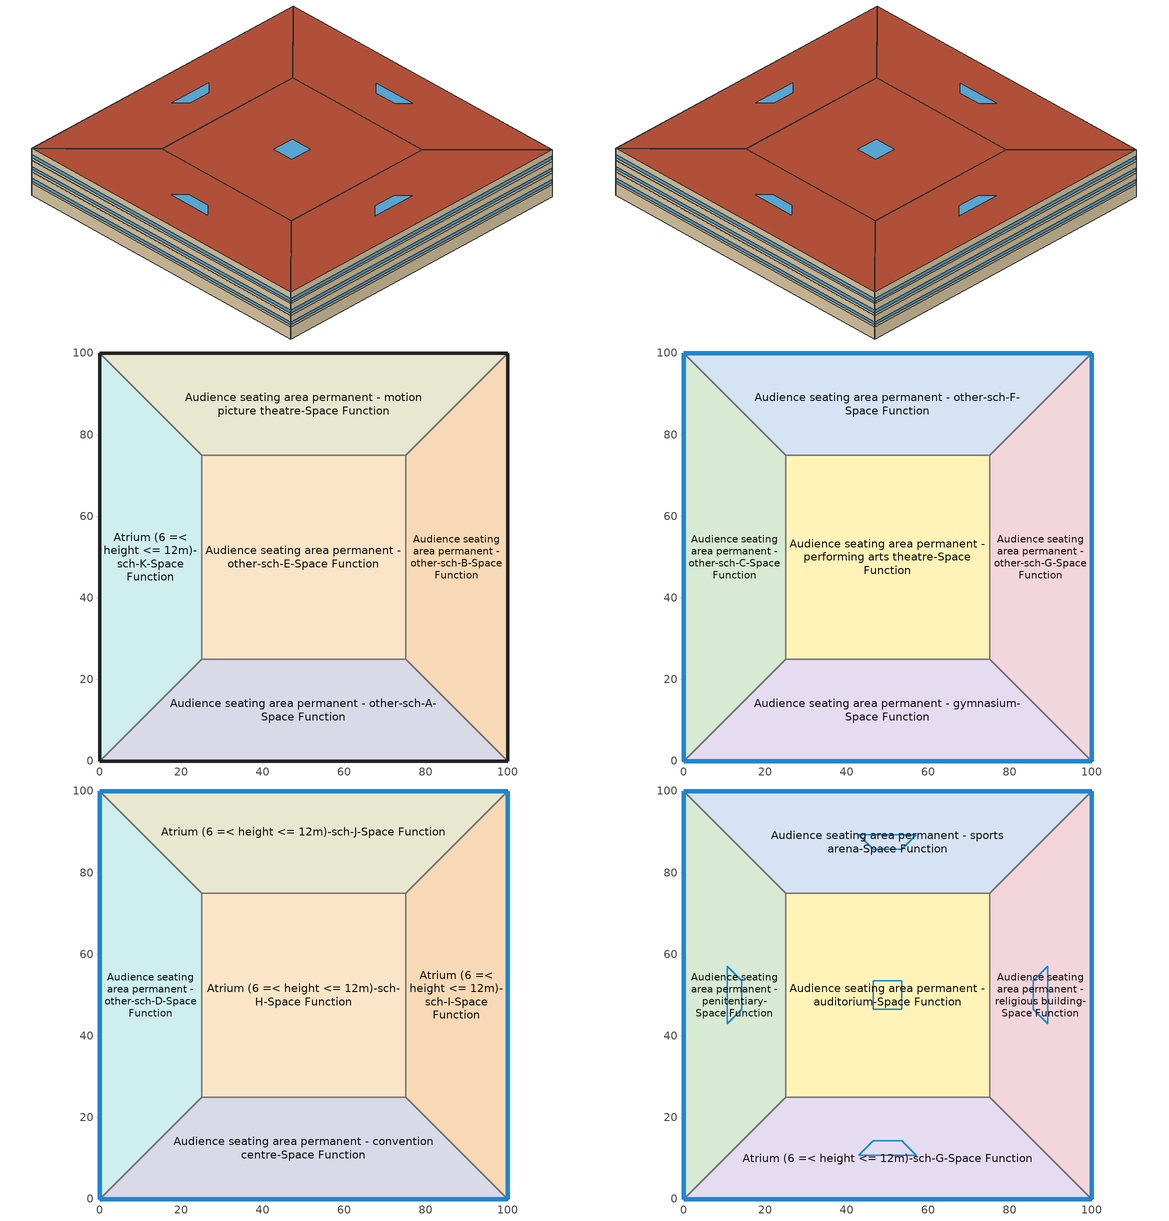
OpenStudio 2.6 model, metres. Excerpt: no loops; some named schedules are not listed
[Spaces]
Atrium (6 =< height <= 12m)-sch-K-Space Function
 floor ground: 0,0 0,100 25,75 25,25 z0
 wall ground: 0,100 0,0 z0:3.8
 wall to Audience seating area permanent - motion picture theatre-Space Function: 25,75 0,100 z0:3.8
 wall to Audience seating area permanent - other-sch-E-Space Function: 25,25 25,75 z0:3.8
 wall to Audience seating area permanent - other-sch-A-Space Function: 0,0 25,25 z0:3.8
Audience seating area permanent - motion picture theatre-Space Function
 floor ground: 0,100 100,100 75,75 25,75 z0
 wall ground: 100,100 0,100 z0:3.8
 wall to Audience seating area permanent - other-sch-B-Space Function: 75,75 100,100 z0:3.8
 wall to Audience seating area permanent - other-sch-E-Space Function: 25,75 75,75 z0:3.8
Audience seating area permanent - other-sch-B-Space Function
 floor ground: 100,100 100,0 75,25 75,75 z0
 wall ground: 100,0 100,100 z0:3.8
 wall to Audience seating area permanent - other-sch-A-Space Function: 75,25 100,0 z0:3.8
 wall to Audience seating area permanent - other-sch-E-Space Function: 75,75 75,25 z0:3.8
Audience seating area permanent - other-sch-A-Space Function
 floor ground: 100,0 0,0 25,25 75,25 z0
 wall ground: 0,0 100,0 z0:3.8
 wall to Audience seating area permanent - other-sch-E-Space Function: 75,25 25,25 z0:3.8
Audience seating area permanent - other-sch-E-Space Function
 floor ground: 25,25 25,75 75,75 75,25 z0
Audience seating area permanent - other-sch-C-Space Function
 floor to Atrium (6 =< height <= 12m)-sch-K-Space Function: 0,0 0,100 25,75 25,25 z3.8
 wall outside: 0,100 0,0 z3.8:7.6
 wall to Audience seating area permanent - other-sch-F-Space Function: 25,75 0,100 z3.8:7.6
 wall to Audience seating area permanent - performing arts theatre-Space Function: 25,25 25,75 z3.8:7.6
 wall to Audience seating area permanent - gymnasium-Space Function: 0,0 25,25 z3.8:7.6
 window: 0,99.97 0,0.03 z4.56:5.51
Audience seating area permanent - other-sch-F-Space Function
 floor to Audience seating area permanent - motion picture theatre-Space Function: 0,100 100,100 75,75 25,75 z3.8
 wall outside: 100,100 0,100 z3.8:7.6
 wall to Audience seating area permanent - other-sch-G-Space Function: 75,75 100,100 z3.8:7.6
 wall to Audience seating area permanent - performing arts theatre-Space Function: 25,75 75,75 z3.8:7.6
 window: 99.97,100 0.03,100 z4.56:5.51
Audience seating area permanent - other-sch-G-Space Function
 floor to Audience seating area permanent - other-sch-B-Space Function: 100,100 100,0 75,25 75,75 z3.8
 wall outside: 100,0 100,100 z3.8:7.6
 wall to Audience seating area permanent - gymnasium-Space Function: 75,25 100,0 z3.8:7.6
 wall to Audience seating area permanent - performing arts theatre-Space Function: 75,75 75,25 z3.8:7.6
 window: 100,0.03 100,99.97 z4.56:5.51
Audience seating area permanent - gymnasium-Space Function
 floor to Audience seating area permanent - other-sch-A-Space Function: 100,0 0,0 25,25 75,25 z3.8
 wall outside: 0,0 100,0 z3.8:7.6
 wall to Audience seating area permanent - performing arts theatre-Space Function: 75,25 25,25 z3.8:7.6
 window: 0.03,0 99.97,0 z4.56:5.51
Audience seating area permanent - performing arts theatre-Space Function
 floor to Audience seating area permanent - other-sch-E-Space Function: 25,25 25,75 75,75 75,25 z3.8
Audience seating area permanent - other-sch-D-Space Function
 floor to Audience seating area permanent - other-sch-C-Space Function: 0,0 0,100 25,75 25,25 z7.6
 wall outside: 0,100 0,0 z7.6:11.4
 wall to Atrium (6 =< height <= 12m)-sch-J-Space Function: 25,75 0,100 z7.6:11.4
 wall to Atrium (6 =< height <= 12m)-sch-H-Space Function: 25,25 25,75 z7.6:11.4
 wall to Audience seating area permanent - convention centre-Space Function: 0,0 25,25 z7.6:11.4
 window: 0,99.97 0,0.03 z8.36:9.31
Atrium (6 =< height <= 12m)-sch-J-Space Function
 floor to Audience seating area permanent - other-sch-F-Space Function: 0,100 100,100 75,75 25,75 z7.6
 wall outside: 100,100 0,100 z7.6:11.4
 wall to Atrium (6 =< height <= 12m)-sch-I-Space Function: 75,75 100,100 z7.6:11.4
 wall to Atrium (6 =< height <= 12m)-sch-H-Space Function: 25,75 75,75 z7.6:11.4
 window: 99.97,100 0.03,100 z8.36:9.31
Atrium (6 =< height <= 12m)-sch-I-Space Function
 floor to Audience seating area permanent - other-sch-G-Space Function: 100,100 100,0 75,25 75,75 z7.6
 wall outside: 100,0 100,100 z7.6:11.4
 wall to Audience seating area permanent - convention centre-Space Function: 75,25 100,0 z7.6:11.4
 wall to Atrium (6 =< height <= 12m)-sch-H-Space Function: 75,75 75,25 z7.6:11.4
 window: 100,0.03 100,99.97 z8.36:9.31
Audience seating area permanent - convention centre-Space Function
 floor to Audience seating area permanent - gymnasium-Space Function: 100,0 0,0 25,25 75,25 z7.6
 wall outside: 0,0 100,0 z7.6:11.4
 wall to Atrium (6 =< height <= 12m)-sch-H-Space Function: 75,25 25,25 z7.6:11.4
 window: 0.03,0 99.97,0 z8.36:9.31
Atrium (6 =< height <= 12m)-sch-H-Space Function
 floor to Audience seating area permanent - performing arts theatre-Space Function: 25,25 25,75 75,75 75,25 z7.6
Audience seating area permanent - penitentiary-Space Function
 floor to Audience seating area permanent - other-sch-D-Space Function: 0,0 0,100 25,75 25,25 z11.4
 wall outside: 0,100 0,0 z11.4:15.2
 wall to Audience seating area permanent - sports arena-Space Function: 25,75 0,100 z11.4:15.2
 wall to Audience seating area permanent - auditorium-Space Function: 25,25 25,75 z11.4:15.2
 wall to Atrium (6 =< height <= 12m)-sch-G-Space Function: 0,0 25,25 z11.4:15.2
 window: 0,99.97 0,0.03 z12.16:13.11
 roof outside: 25,25 25,75 0,100 0,0 z15.2
 skylight: 14.27,46.46 14.27,53.54 10.73,57.07 10.73,42.93 z15.2
Audience seating area permanent - sports arena-Space Function
 floor to Atrium (6 =< height <= 12m)-sch-J-Space Function: 0,100 100,100 75,75 25,75 z11.4
 wall outside: 100,100 0,100 z11.4:15.2
 wall to Audience seating area permanent - religious building-Space Function: 75,75 100,100 z11.4:15.2
 wall to Audience seating area permanent - auditorium-Space Function: 25,75 75,75 z11.4:15.2
 window: 99.97,100 0.03,100 z12.16:13.11
 roof outside: 25,75 75,75 100,100 0,100 z15.2
 skylight: 46.46,85.73 53.54,85.73 57.07,89.27 42.93,89.27 z15.2
Audience seating area permanent - religious building-Space Function
 floor to Atrium (6 =< height <= 12m)-sch-I-Space Function: 100,100 100,0 75,25 75,75 z11.4
 wall outside: 100,0 100,100 z11.4:15.2
 wall to Atrium (6 =< height <= 12m)-sch-G-Space Function: 75,25 100,0 z11.4:15.2
 wall to Audience seating area permanent - auditorium-Space Function: 75,75 75,25 z11.4:15.2
 window: 100,0.03 100,99.97 z12.16:13.11
 roof outside: 75,75 75,25 100,0 100,100 z15.2
 skylight: 85.73,53.54 85.73,46.46 89.27,42.93 89.27,57.07 z15.2
Atrium (6 =< height <= 12m)-sch-G-Space Function
 floor to Audience seating area permanent - convention centre-Space Function: 100,0 0,0 25,25 75,25 z11.4
 wall outside: 0,0 100,0 z11.4:15.2
 wall to Audience seating area permanent - auditorium-Space Function: 75,25 25,25 z11.4:15.2
 window: 0.03,0 99.97,0 z12.16:13.11
 roof outside: 75,25 25,25 0,0 100,0 z15.2
 skylight: 53.54,14.27 46.46,14.27 42.93,10.73 57.07,10.73 z15.2
Audience seating area permanent - auditorium-Space Function
 floor to Atrium (6 =< height <= 12m)-sch-H-Space Function: 25,25 25,75 75,75 75,25 z11.4
 roof outside: 75,25 75,75 25,75 25,25 z15.2
 skylight: 53.54,46.46 53.54,53.54 46.46,53.54 46.46,46.46 z15.2
[Building]
Building 1: Default Construction Set=BTAP-Mass at hdd = 6250.0; Standards Number of Stories=4; Standards Number of Above Ground Stories=4; Standards Building Type=NECB2017_unknown
[Site]
Fort McMurray AP_AB_CAN: Latitude {deg}=56.653; Longitude {deg}=-111.223; Time Zone {hr}=-7; Elevation {m}=369.1
[Site:WaterMainsTemperature]
Calculation Method=Correlation; Annual Average Outdoor Air Temperature {C}=1.875; Maximum Difference In Monthly Average Outdoor Air Temperatures {deltaC}=34.4
[SizingPeriod:DesignDay] Barometric Pressure {Pa}=96969; Sky Clearness=0; Rain Indicator=0; Snow Indicator=0; Day of Month=21; Daylight Saving Time Indicator=0; Humidity Indicating Type=Wetbulb; Dry-Bulb Temperature Range Modifier Type=DefaultMultipliers
Name | Maximum Dry-Bulb Temperature {C} | Daily Dry-Bulb Temperature Range {deltaC} | Humidity Indicating Conditions at Maximum Dry-Bulb | Wind Speed {m/s} | Wind Direction {deg} | Month | Day Type | Solar Model Indicator | ASHRAE Taub | ASHRAE Taud
Fort McMurray AP Ann Htg 99.6% Condns DB | -36.2 | 0 | -36.2 | 1 | 90 | 1 | WinterDesignDay | ASHRAEClearSky
Fort McMurray AP Ann Clg .4% Condns DB=>MWB | 28.9 | 12.4 | 17.8 | 3.7 | 250 | 7 | SummerDesignDay | ASHRAETau | 0.377 | 2.403
[Site:GroundTemperature:BuildingSurface]
19.527, 19.502, 19.536, 19.598, 20.002, 21.64, 22.225, 22.375, 21.449, 20.121, 19.802, 19.633
[Material:NoMass] Roughness=Smooth; Thermal Absorptance=0.9; Solar Absorptance=0.7
Name | Thermal Resistance {m2-K/W} | Visible Absorptance
Typical Carpet Pad; Typical Carpet Pad 1 | 0.21648 | 0.8
Typical Insulation 1 | 5.91238 | 0.7
Typical Insulation 2 | 4.49096 | 0.7
Typical Insulation 3 | 7.24636 | 0.7
Typical Carpet Pad 2 | 1.25503 | 0.8
Typical Carpet Pad 3; Typical Carpet Pad 4 | 3.45515 | 0.8
Typical Insulation 4 | 0.526298 | 0.7
Typical Insulation 5 | 0.526316 | 0.7
[Material]
Name | Roughness | Thickness {m} | Conductivity {W/m-K} | Density {kg/m3} | Specific Heat {J/kg-K} | Thermal Absorptance | Solar Absorptance | Visible Absorptance
G05 25mm wood | MediumSmooth | 0.0254 | 0.15 | 608 | 1630 | 0.9 | 0.5 | 0.5
100mm Normalweight concrete floor 1 | MediumSmooth | 0.1016 | 2.31 | 2322 | 832
G01 13mm gypsum board 1 | Smooth | 0.0127 | 0.16 | 800 | 1090 | 0.9 | 0.7 | 0.5
4 in. Normalweight Concrete Floor 1 | MediumRough | 0.1016 | 2.31 | 2322 | 832 | 0.9 | 0.7 | 0.7
1IN Stucco 1 | Smooth | 0.0253 | 0.6918 | 1858 | 837 | 0.9 | 0.7 | 0.92
8IN CONCRETE HW RefBldg 1 | Rough | 0.2032 | 1.311 | 2240 | 836.8 | 0.9 | 0.7 | 0.7
1/2IN Gypsum 1 | Smooth | 0.0127 | 0.16 | 784.9 | 830 | 0.9 | 0.4 | 0.4
Metal Roof Surface 1; F08 Metal surface 1 | Smooth | 0.0008 | 45.28 | 7824 | 500 | 0.9 | 0.7 | 0.7
6 in. Normalweight Concrete Floor 1; 6 in. Normalweight Concrete Floor 2; 6 in. Normalweight Concrete Floor 3 | MediumRough | 0.1524 | 2.31 | 2322 | 832 | 0.9 | 0.7 | 0.7
[Construction]
BTAP-Int-Partition; BTAP-Int-Door: G05 25mm wood
BTAP-Int-Floor: 100mm Normalweight concrete floor 1, Typical Carpet Pad
BTAP-Int-Wall: G01 13mm gypsum board 1, G01 13mm gypsum board 1
BTAP-Int-Ceiling: Typical Carpet Pad, 100mm Normalweight concrete floor 1
BTAP-Int-Window: SimpleGlazing
BTAP-Ext-Floor-Mass:U-0.162: Typical Insulation 1, 4 in. Normalweight Concrete Floor 1, Typical Carpet Pad 1
BTAP-Ext-Wall-Mass:U-0.21: 1IN Stucco 1, 8IN CONCRETE HW RefBldg 1, Typical Insulation 2, 1/2IN Gypsum 1
BTAP-Ext-Roof-Metal:U-0.138: Metal Roof Surface 1, Typical Insulation 3
BTAP-Grnd-Floor-Mass:U-0.757: 6 in. Normalweight Concrete Floor 1, Typical Carpet Pad 2
BTAP-Grnd-Wall-Mass:U-0.284: 6 in. Normalweight Concrete Floor 2, Typical Carpet Pad 3
BTAP-Grnd-Roof-Mass:U-0.284: 6 in. Normalweight Concrete Floor 3, Typical Carpet Pad 4
BTAP-Ext-FixedWindow:U=0.190 SHGC=0.600; BTAP-Ext-GlassDoors:U=0.190 SHGC=0.600; BTAP-Ext-Skylights:U=0.190 SHGC=0.600; BTAP-Ext-DaylightDomes:U=0.190 SHGC=0.600; BTAP-Ext-DaylightDiffuser:U=0.190 SHGC=0.600: SimpleGlazing:U=0.190 SHGC=0.600
BTAP-Ext-Door:U-1.9000000000000001: F08 Metal surface 1, Typical Insulation 4
BTAP-Ext-OverHeadDoor:U-1.9000000000000001: Typical Insulation 5
[DefaultConstructionSet]
BTAP-Mass at hdd = 6250.0: Default Exterior Surface Constructions=BTAP-Mass at hdd = 6250.0; Default Interior Surface Constructions=Default Surface Constructions 2; Default Ground Contact Surface Constructions=BTAP-Mass at hdd = 6250.0 1; Default Exterior SubSurface Constructions=BTAP-Mass at hdd = 6250.0; Default Interior SubSurface Constructions=Default Sub Surface Constructions 2; Interior Partition Construction=BTAP-Int-Partition
[DefaultSurfaceConstructions]
Name | Floor Construction | Wall Construction | Roof Ceiling Construction
Default Surface Constructions 2 | BTAP-Int-Floor | BTAP-Int-Wall | BTAP-Int-Ceiling
BTAP-Mass at hdd = 6250.0 | BTAP-Ext-Floor-Mass:U-0.162 | BTAP-Ext-Wall-Mass:U-0.21 | BTAP-Ext-Roof-Metal:U-0.138
BTAP-Mass at hdd = 6250.0 1 | BTAP-Grnd-Floor-Mass:U-0.757 | BTAP-Grnd-Wall-Mass:U-0.284 | BTAP-Grnd-Roof-Mass:U-0.284
[DefaultSubSurfaceConstructions]
Name | Fixed Window Construction | Operable Window Construction | Door Construction | Glass Door Construction | Overhead Door Construction | Skylight Construction | Tubular Daylight Dome Construction | Tubular Daylight Diffuser Construction
Default Sub Surface Constructions 2 | BTAP-Int-Window | BTAP-Int-Window | BTAP-Int-Door
BTAP-Mass at hdd = 6250.0 | BTAP-Ext-FixedWindow:U=0.190 SHGC=0.600 | BTAP-Ext-FixedWindow:U=0.190 SHGC=0.600 | BTAP-Ext-Door:U-1.9000000000000001 | BTAP-Ext-GlassDoors:U=0.190 SHGC=0.600 | BTAP-Ext-OverHeadDoor:U-1.9000000000000001 | BTAP-Ext-Skylights:U=0.190 SHGC=0.600 | BTAP-Ext-DaylightDomes:U=0.190 SHGC=0.600 | BTAP-Ext-DaylightDiffuser:U=0.190 SHGC=0.600
[WindowMaterial:SimpleGlazingSystem] Solar Heat Gain Coefficient=0.6; Visible Transmittance=0.21
Name | U-Factor {W/m2-K}
SimpleGlazing | 2.2
SimpleGlazing:U=0.190 SHGC=0.600 | 1.9
[BuildingStory] Nominal Floor to Floor Height {m}=3.8
Name | Nominal Z Coordinate {m}
Story 1 | 0
Story 2 | 3.8
Story 3 | 7.6
Story 4 | 11.4
[Space]
Name | Space Type | Building Story | Thermal Zone
Atrium (6 =< height <= 12m)-sch-K-Space Function | Space Function Atrium (6 =< height <= 12m)-sch-K | Story 1 | Sp-Atrium (6 =< height <= 12m)-sch-K-Space Function Sys-6 Flr-1 Sch-K HPlcmt-west ZN
Audience seating area permanent - motion picture theatre-Space Function | Space Function Audience seating area permanent - motion picture theatre | Story 1 | Sp-Audience seating area permanent - motion picture theatre-Space Function Sys-3 Flr-1 Sch-C HPlcmt-north ZN
Audience seating area permanent - other-sch-B-Space Function | Space Function Audience seating area permanent - other-sch-B | Story 1 | Sp-Audience seating area permanent - other-sch-B-Space Function Sys-3 Flr-1 Sch-B HPlcmt-east ZN
Audience seating area permanent - other-sch-A-Space Function | Space Function Audience seating area permanent - other-sch-A | Story 1 | Sp-Audience seating area permanent - other-sch-A-Space Function Sys-3 Flr-1 Sch-A HPlcmt-south ZN
Audience seating area permanent - other-sch-E-Space Function | Space Function Audience seating area permanent - other-sch-E | Story 1 | Sp-Audience seating area permanent - other-sch-E-Space Function Sys-3 Flr-1 Sch-E HPlcmt-core ZN
Audience seating area permanent - other-sch-C-Space Function | Space Function Audience seating area permanent - other-sch-C | Story 2 | Sp-Audience seating area permanent - other-sch-C-Space Function Sys-3 Flr-2 Sch-C HPlcmt-west ZN
Audience seating area permanent - other-sch-F-Space Function | Space Function Audience seating area permanent - other-sch-F | Story 2 | Sp-Audience seating area permanent - other-sch-F-Space Function Sys-3 Flr-2 Sch-F HPlcmt-north ZN
Audience seating area permanent - other-sch-G-Space Function | Space Function Audience seating area permanent - other-sch-G | Story 2 | Sp-Audience seating area permanent - other-sch-G-Space Function Sys-3 Flr-2 Sch-G HPlcmt-east ZN
Audience seating area permanent - gymnasium-Space Function | Space Function Audience seating area permanent - gymnasium | Story 2 | Sp-Audience seating area permanent - gymnasium-Space Function Sys-6 Flr-2 Sch-B HPlcmt-south ZN
Audience seating area permanent - performing arts theatre-Space Function | Space Function Audience seating area permanent - performing arts theatre | Story 2 | Sp-Audience seating area permanent - performing arts theatre-Space Function Sys-3 Flr-2 Sch-C HPlcmt-core ZN
Audience seating area permanent - other-sch-D-Space Function | Space Function Audience seating area permanent - other-sch-D | Story 3 | Sp-Audience seating area permanent - other-sch-D-Space Function Sys-3 Flr-3 Sch-D HPlcmt-west ZN
Atrium (6 =< height <= 12m)-sch-J-Space Function | Space Function Atrium (6 =< height <= 12m)-sch-J | Story 3 | Sp-Atrium (6 =< height <= 12m)-sch-J-Space Function Sys-6 Flr-3 Sch-J HPlcmt-north ZN
Atrium (6 =< height <= 12m)-sch-I-Space Function | Space Function Atrium (6 =< height <= 12m)-sch-I | Story 3 | Sp-Atrium (6 =< height <= 12m)-sch-I-Space Function Sys-6 Flr-3 Sch-I HPlcmt-east ZN
Audience seating area permanent - convention centre-Space Function | Space Function Audience seating area permanent - convention centre | Story 3 | Sp-Audience seating area permanent - convention centre-Space Function Sys-3 Flr-3 Sch-C HPlcmt-south ZN
Atrium (6 =< height <= 12m)-sch-H-Space Function | Space Function Atrium (6 =< height <= 12m)-sch-H | Story 3 | Sp-Atrium (6 =< height <= 12m)-sch-H-Space Function Sys-6 Flr-3 Sch-H HPlcmt-core ZN
Audience seating area permanent - penitentiary-Space Function | Space Function Audience seating area permanent - penitentiary | Story 4 | Sp-Audience seating area permanent - penitentiary-Space Function Sys-3 Flr-4 Sch-C HPlcmt-west ZN
Audience seating area permanent - sports arena-Space Function | Space Function Audience seating area permanent - sports arena | Story 4 | Sp-Audience seating area permanent - sports arena-Space Function Sys-6 Flr-4 Sch-B HPlcmt-north ZN
Audience seating area permanent - religious building-Space Function | Space Function Audience seating area permanent - religious building | Story 4 | Sp-Audience seating area permanent - religious building-Space Function Sys-3 Flr-4 Sch-I HPlcmt-east ZN
Atrium (6 =< height <= 12m)-sch-G-Space Function | Space Function Atrium (6 =< height <= 12m)-sch-G | Story 4 | Sp-Atrium (6 =< height <= 12m)-sch-G-Space Function Sys-6 Flr-4 Sch-G HPlcmt-south ZN
Audience seating area permanent - auditorium-Space Function | Space Function Audience seating area permanent - auditorium | Story 4 | Sp-Audience seating area permanent - auditorium-Space Function Sys-3 Flr-4 Sch-C HPlcmt-core ZN
[SpaceType] Standards Building Type=Space Function
Name | Default Schedule Set | Design Specification Outdoor Air Object | Standards Space Type
Space Function Atrium (6 =< height <= 12m)-sch-G | Space Function Atrium (6 =< height <= 12m)-sch-G Schedule Set | Space Function Atrium (6 =< height <= 12m)-sch-G Ventilation | Atrium (6 =< height <= 12m)-sch-G
Space Function Atrium (6 =< height <= 12m)-sch-H | Space Function Atrium (6 =< height <= 12m)-sch-H Schedule Set | Space Function Atrium (6 =< height <= 12m)-sch-H Ventilation | Atrium (6 =< height <= 12m)-sch-H
Space Function Atrium (6 =< height <= 12m)-sch-I | Space Function Atrium (6 =< height <= 12m)-sch-I Schedule Set | Space Function Atrium (6 =< height <= 12m)-sch-I Ventilation | Atrium (6 =< height <= 12m)-sch-I
Space Function Atrium (6 =< height <= 12m)-sch-J | Space Function Atrium (6 =< height <= 12m)-sch-J Schedule Set | Space Function Atrium (6 =< height <= 12m)-sch-J Ventilation | Atrium (6 =< height <= 12m)-sch-J
Space Function Atrium (6 =< height <= 12m)-sch-K | Space Function Atrium (6 =< height <= 12m)-sch-K Schedule Set | Space Function Atrium (6 =< height <= 12m)-sch-K Ventilation | Atrium (6 =< height <= 12m)-sch-K
Space Function Audience seating area permanent - auditorium | Space Function Audience seating area permanent - auditorium Schedule Set | Space Function Audience seating area permanent - auditorium Ventilation | Audience seating area permanent - auditorium
Space Function Audience seating area permanent - convention centre | Space Function Audience seating area permanent - convention centre Schedule Set | Space Function Audience seating area permanent - convention centre Ventilation | Audience seating area permanent - convention centre
Space Function Audience seating area permanent - gymnasium | Space Function Audience seating area permanent - gymnasium Schedule Set | Space Function Audience seating area permanent - gymnasium Ventilation | Audience seating area permanent - gymnasium
Space Function Audience seating area permanent - motion picture theatre | Space Function Audience seating area permanent - motion picture theatre Schedule Set | Space Function Audience seating area permanent - motion picture theatre Ventilation | Audience seating area permanent - motion picture theatre
Space Function Audience seating area permanent - penitentiary | Space Function Audience seating area permanent - penitentiary Schedule Set | Space Function Audience seating area permanent - penitentiary Ventilation | Audience seating area permanent - penitentiary
Space Function Audience seating area permanent - performing arts theatre | Space Function Audience seating area permanent - performing arts theatre Schedule Set | Space Function Audience seating area permanent - performing arts theatre Ventilation | Audience seating area permanent - performing arts theatre
Space Function Audience seating area permanent - religious building | Space Function Audience seating area permanent - religious building Schedule Set | Space Function Audience seating area permanent - religious building Ventilation | Audience seating area permanent - religious building
Space Function Audience seating area permanent - sports arena | Space Function Audience seating area permanent - sports arena Schedule Set | Space Function Audience seating area permanent - sports arena Ventilation | Audience seating area permanent - sports arena
Space Function Audience seating area permanent - other-sch-A | Space Function Audience seating area permanent - other-sch-A Schedule Set | Space Function Audience seating area permanent - other-sch-A Ventilation | Audience seating area permanent - other-sch-A
Space Function Audience seating area permanent - other-sch-B | Space Function Audience seating area permanent - other-sch-B Schedule Set | Space Function Audience seating area permanent - other-sch-B Ventilation | Audience seating area permanent - other-sch-B
Space Function Audience seating area permanent - other-sch-C | Space Function Audience seating area permanent - other-sch-C Schedule Set | Space Function Audience seating area permanent - other-sch-C Ventilation | Audience seating area permanent - other-sch-C
Space Function Audience seating area permanent - other-sch-D | Space Function Audience seating area permanent - other-sch-D Schedule Set | Space Function Audience seating area permanent - other-sch-D Ventilation | Audience seating area permanent - other-sch-D
Space Function Audience seating area permanent - other-sch-E | Space Function Audience seating area permanent - other-sch-E Schedule Set | Space Function Audience seating area permanent - other-sch-E Ventilation | Audience seating area permanent - other-sch-E
Space Function Audience seating area permanent - other-sch-F | Space Function Audience seating area permanent - other-sch-F Schedule Set | Space Function Audience seating area permanent - other-sch-F Ventilation | Audience seating area permanent - other-sch-F
Space Function Audience seating area permanent - other-sch-G | Space Function Audience seating area permanent - other-sch-G Schedule Set | Space Function Audience seating area permanent - other-sch-G Ventilation | Audience seating area permanent - other-sch-G
[People:Definition] Number of People Calculation Method=People/Area; Fraction Radiant=0.3
Name | People per Space Floor Area {person/m2}
Space Function Atrium (6 =< height <= 12m)-sch-G People Definition; Space Function Atrium (6 =< height <= 12m)-sch-H People Definition; Space Function Atrium (6 =< height <= 12m)-sch-I People Definition; Space Function Atrium (6 =< height <= 12m)-sch-J People Definition; Space Function Atrium (6 =< height <= 12m)-sch-K People Definition | 0.100036
Space Function Audience seating area permanent - auditorium People Definition; Space Function Audience seating area permanent - convention centre People Definition; Space Function Audience seating area permanent - gymnasium People Definition; Space Function Audience seating area permanent - motion picture theatre People Definition; Space Function Audience seating area permanent - other-sch-A People Definition; Space Function Audience seating area permanent - other-sch-B People Definition; Space Function Audience seating area permanent - other-sch-C People Definition; Space Function Audience seating area permanent - other-sch-D People Definition; Space Function Audience seating area permanent - other-sch-E People Definition; Space Function Audience seating area permanent - other-sch-F People Definition; Space Function Audience seating area permanent - other-sch-G People Definition; Space Function Audience seating area permanent - penitentiary People Definition; Space Function Audience seating area permanent - religious building People Definition; Space Function Audience seating area permanent - sports arena People Definition | 0.200073
Space Function Audience seating area permanent - performing arts theatre People Definition | 0.133382
[People] Work Efficiency Schedule=Work Efficiency Schedule; Clothing Insulation Schedule=Clothing Schedule; Air Velocity Schedule=Air Velocity Schedule; Multiplier=1
Name | People Definition | Space or SpaceType
Space Function Atrium (6 =< height <= 12m)-sch-G People | Space Function Atrium (6 =< height <= 12m)-sch-G People Definition | Space Function Atrium (6 =< height <= 12m)-sch-G
Space Function Atrium (6 =< height <= 12m)-sch-H People | Space Function Atrium (6 =< height <= 12m)-sch-H People Definition | Space Function Atrium (6 =< height <= 12m)-sch-H
Space Function Atrium (6 =< height <= 12m)-sch-I People | Space Function Atrium (6 =< height <= 12m)-sch-I People Definition | Space Function Atrium (6 =< height <= 12m)-sch-I
Space Function Atrium (6 =< height <= 12m)-sch-J People | Space Function Atrium (6 =< height <= 12m)-sch-J People Definition | Space Function Atrium (6 =< height <= 12m)-sch-J
Space Function Atrium (6 =< height <= 12m)-sch-K People | Space Function Atrium (6 =< height <= 12m)-sch-K People Definition | Space Function Atrium (6 =< height <= 12m)-sch-K
Space Function Audience seating area permanent - auditorium People | Space Function Audience seating area permanent - auditorium People Definition | Space Function Audience seating area permanent - auditorium
Space Function Audience seating area permanent - convention centre People | Space Function Audience seating area permanent - convention centre People Definition | Space Function Audience seating area permanent - convention centre
Space Function Audience seating area permanent - gymnasium People | Space Function Audience seating area permanent - gymnasium People Definition | Space Function Audience seating area permanent - gymnasium
Space Function Audience seating area permanent - motion picture theatre People | Space Function Audience seating area permanent - motion picture theatre People Definition | Space Function Audience seating area permanent - motion picture theatre
Space Function Audience seating area permanent - other-sch-A People | Space Function Audience seating area permanent - other-sch-A People Definition | Space Function Audience seating area permanent - other-sch-A
Space Function Audience seating area permanent - other-sch-B People | Space Function Audience seating area permanent - other-sch-B People Definition | Space Function Audience seating area permanent - other-sch-B
Space Function Audience seating area permanent - other-sch-C People | Space Function Audience seating area permanent - other-sch-C People Definition | Space Function Audience seating area permanent - other-sch-C
Space Function Audience seating area permanent - other-sch-D People | Space Function Audience seating area permanent - other-sch-D People Definition | Space Function Audience seating area permanent - other-sch-D
Space Function Audience seating area permanent - other-sch-E People | Space Function Audience seating area permanent - other-sch-E People Definition | Space Function Audience seating area permanent - other-sch-E
Space Function Audience seating area permanent - other-sch-F People | Space Function Audience seating area permanent - other-sch-F People Definition | Space Function Audience seating area permanent - other-sch-F
Space Function Audience seating area permanent - other-sch-G People | Space Function Audience seating area permanent - other-sch-G People Definition | Space Function Audience seating area permanent - other-sch-G
Space Function Audience seating area permanent - penitentiary People | Space Function Audience seating area permanent - penitentiary People Definition | Space Function Audience seating area permanent - penitentiary
Space Function Audience seating area permanent - performing arts theatre People | Space Function Audience seating area permanent - performing arts theatre People Definition | Space Function Audience seating area permanent - performing arts theatre
Space Function Audience seating area permanent - religious building People | Space Function Audience seating area permanent - religious building People Definition | Space Function Audience seating area permanent - religious building
Space Function Audience seating area permanent - sports arena People | Space Function Audience seating area permanent - sports arena People Definition | Space Function Audience seating area permanent - sports arena
[Lights:Definition] Design Level Calculation Method=Watts/Area; Fraction Radiant=0.5; Fraction Visible=0.2
Name | Watts per Space Floor Area {W/m2}
Space Function Atrium (6 =< height <= 12m)-sch-G Lights Definition; Space Function Atrium (6 =< height <= 12m)-sch-H Lights Definition; Space Function Atrium (6 =< height <= 12m)-sch-I Lights Definition; Space Function Atrium (6 =< height <= 12m)-sch-J Lights Definition; Space Function Atrium (6 =< height <= 12m)-sch-K Lights Definition | 1.06039
Space Function Audience seating area permanent - auditorium Lights Definition | 6.80247
Space Function Audience seating area permanent - convention centre Lights Definition | 8.79993
Space Function Audience seating area permanent - gymnasium Lights Definition | 7.00254
Space Function Audience seating area permanent - motion picture theatre Lights Definition | 12.3045
Space Function Audience seating area permanent - other-sch-A Lights Definition; Space Function Audience seating area permanent - other-sch-B Lights Definition; Space Function Audience seating area permanent - other-sch-C Lights Definition; Space Function Audience seating area permanent - other-sch-D Lights Definition; Space Function Audience seating area permanent - other-sch-E Lights Definition; Space Function Audience seating area permanent - other-sch-F Lights Definition; Space Function Audience seating area permanent - other-sch-G Lights Definition; Space Function Audience seating area permanent - sports arena Lights Definition | 4.60167
Space Function Audience seating area permanent - penitentiary Lights Definition | 3.00109
Space Function Audience seating area permanent - performing arts theatre Lights Definition | 21.7998
Space Function Audience seating area permanent - religious building Lights Definition | 16.506
[Lights] Fraction Replaceable=1
Name | Lights Definition | Space or SpaceType
Space Function Atrium (6 =< height <= 12m)-sch-G Lights | Space Function Atrium (6 =< height <= 12m)-sch-G Lights Definition | Space Function Atrium (6 =< height <= 12m)-sch-G
Space Function Atrium (6 =< height <= 12m)-sch-H Lights | Space Function Atrium (6 =< height <= 12m)-sch-H Lights Definition | Space Function Atrium (6 =< height <= 12m)-sch-H
Space Function Atrium (6 =< height <= 12m)-sch-I Lights | Space Function Atrium (6 =< height <= 12m)-sch-I Lights Definition | Space Function Atrium (6 =< height <= 12m)-sch-I
Space Function Atrium (6 =< height <= 12m)-sch-J Lights | Space Function Atrium (6 =< height <= 12m)-sch-J Lights Definition | Space Function Atrium (6 =< height <= 12m)-sch-J
Space Function Atrium (6 =< height <= 12m)-sch-K Lights | Space Function Atrium (6 =< height <= 12m)-sch-K Lights Definition | Space Function Atrium (6 =< height <= 12m)-sch-K
Space Function Audience seating area permanent - auditorium Lights | Space Function Audience seating area permanent - auditorium Lights Definition | Space Function Audience seating area permanent - auditorium
Space Function Audience seating area permanent - convention centre Lights | Space Function Audience seating area permanent - convention centre Lights Definition | Space Function Audience seating area permanent - convention centre
Space Function Audience seating area permanent - gymnasium Lights | Space Function Audience seating area permanent - gymnasium Lights Definition | Space Function Audience seating area permanent - gymnasium
Space Function Audience seating area permanent - motion picture theatre Lights | Space Function Audience seating area permanent - motion picture theatre Lights Definition | Space Function Audience seating area permanent - motion picture theatre
Space Function Audience seating area permanent - other-sch-A Lights | Space Function Audience seating area permanent - other-sch-A Lights Definition | Space Function Audience seating area permanent - other-sch-A
Space Function Audience seating area permanent - other-sch-B Lights | Space Function Audience seating area permanent - other-sch-B Lights Definition | Space Function Audience seating area permanent - other-sch-B
Space Function Audience seating area permanent - other-sch-C Lights | Space Function Audience seating area permanent - other-sch-C Lights Definition | Space Function Audience seating area permanent - other-sch-C
Space Function Audience seating area permanent - other-sch-D Lights | Space Function Audience seating area permanent - other-sch-D Lights Definition | Space Function Audience seating area permanent - other-sch-D
Space Function Audience seating area permanent - other-sch-E Lights | Space Function Audience seating area permanent - other-sch-E Lights Definition | Space Function Audience seating area permanent - other-sch-E
Space Function Audience seating area permanent - other-sch-F Lights | Space Function Audience seating area permanent - other-sch-F Lights Definition | Space Function Audience seating area permanent - other-sch-F
Space Function Audience seating area permanent - other-sch-G Lights | Space Function Audience seating area permanent - other-sch-G Lights Definition | Space Function Audience seating area permanent - other-sch-G
Space Function Audience seating area permanent - penitentiary Lights | Space Function Audience seating area permanent - penitentiary Lights Definition | Space Function Audience seating area permanent - penitentiary
Space Function Audience seating area permanent - performing arts theatre Lights | Space Function Audience seating area permanent - performing arts theatre Lights Definition | Space Function Audience seating area permanent - performing arts theatre
Space Function Audience seating area permanent - religious building Lights | Space Function Audience seating area permanent - religious building Lights Definition | Space Function Audience seating area permanent - religious building
Space Function Audience seating area permanent - sports arena Lights | Space Function Audience seating area permanent - sports arena Lights Definition | Space Function Audience seating area permanent - sports arena
[ElectricEquipment:Definition] Design Level Calculation Method=Watts/Area; Fraction Radiant=0.5
Name | Watts per Space Floor Area {W/m2}
Space Function Atrium (6 =< height <= 12m)-sch-G Elec Equip Definition; Space Function Atrium (6 =< height <= 12m)-sch-H Elec Equip Definition; Space Function Atrium (6 =< height <= 12m)-sch-I Elec Equip Definition; Space Function Atrium (6 =< height <= 12m)-sch-J Elec Equip Definition; Space Function Atrium (6 =< height <= 12m)-sch-K Elec Equip Definition; Space Function Audience seating area permanent - auditorium Elec Equip Definition; Space Function Audience seating area permanent - convention centre Elec Equip Definition; Space Function Audience seating area permanent - motion picture theatre Elec Equip Definition; Space Function Audience seating area permanent - penitentiary Elec Equip Definition; Space Function Audience seating area permanent - performing arts theatre Elec Equip Definition | 2.50091
Space Function Audience seating area permanent - other-sch-A Elec Equip Definition; Space Function Audience seating area permanent - other-sch-B Elec Equip Definition; Space Function Audience seating area permanent - other-sch-C Elec Equip Definition; Space Function Audience seating area permanent - other-sch-D Elec Equip Definition; Space Function Audience seating area permanent - other-sch-E Elec Equip Definition; Space Function Audience seating area permanent - other-sch-F Elec Equip Definition; Space Function Audience seating area permanent - other-sch-G Elec Equip Definition; Space Function Audience seating area permanent - religious building Elec Equip Definition | 1.00036
[ElectricEquipment]
Name | Electric Equipment Definition | Space or SpaceType
Space Function Atrium (6 =< height <= 12m)-sch-G Elec Equip | Space Function Atrium (6 =< height <= 12m)-sch-G Elec Equip Definition | Space Function Atrium (6 =< height <= 12m)-sch-G
Space Function Atrium (6 =< height <= 12m)-sch-H Elec Equip | Space Function Atrium (6 =< height <= 12m)-sch-H Elec Equip Definition | Space Function Atrium (6 =< height <= 12m)-sch-H
Space Function Atrium (6 =< height <= 12m)-sch-I Elec Equip | Space Function Atrium (6 =< height <= 12m)-sch-I Elec Equip Definition | Space Function Atrium (6 =< height <= 12m)-sch-I
Space Function Atrium (6 =< height <= 12m)-sch-J Elec Equip | Space Function Atrium (6 =< height <= 12m)-sch-J Elec Equip Definition | Space Function Atrium (6 =< height <= 12m)-sch-J
Space Function Atrium (6 =< height <= 12m)-sch-K Elec Equip | Space Function Atrium (6 =< height <= 12m)-sch-K Elec Equip Definition | Space Function Atrium (6 =< height <= 12m)-sch-K
Space Function Audience seating area permanent - auditorium Elec Equip | Space Function Audience seating area permanent - auditorium Elec Equip Definition | Space Function Audience seating area permanent - auditorium
Space Function Audience seating area permanent - convention centre Elec Equip | Space Function Audience seating area permanent - convention centre Elec Equip Definition | Space Function Audience seating area permanent - convention centre
Space Function Audience seating area permanent - motion picture theatre Elec Equip | Space Function Audience seating area permanent - motion picture theatre Elec Equip Definition | Space Function Audience seating area permanent - motion picture theatre
Space Function Audience seating area permanent - other-sch-A Elec Equip | Space Function Audience seating area permanent - other-sch-A Elec Equip Definition | Space Function Audience seating area permanent - other-sch-A
Space Function Audience seating area permanent - other-sch-B Elec Equip | Space Function Audience seating area permanent - other-sch-B Elec Equip Definition | Space Function Audience seating area permanent - other-sch-B
Space Function Audience seating area permanent - other-sch-C Elec Equip | Space Function Audience seating area permanent - other-sch-C Elec Equip Definition | Space Function Audience seating area permanent - other-sch-C
Space Function Audience seating area permanent - other-sch-D Elec Equip | Space Function Audience seating area permanent - other-sch-D Elec Equip Definition | Space Function Audience seating area permanent - other-sch-D
Space Function Audience seating area permanent - other-sch-E Elec Equip | Space Function Audience seating area permanent - other-sch-E Elec Equip Definition | Space Function Audience seating area permanent - other-sch-E
Space Function Audience seating area permanent - other-sch-F Elec Equip | Space Function Audience seating area permanent - other-sch-F Elec Equip Definition | Space Function Audience seating area permanent - other-sch-F
Space Function Audience seating area permanent - other-sch-G Elec Equip | Space Function Audience seating area permanent - other-sch-G Elec Equip Definition | Space Function Audience seating area permanent - other-sch-G
Space Function Audience seating area permanent - penitentiary Elec Equip | Space Function Audience seating area permanent - penitentiary Elec Equip Definition | Space Function Audience seating area permanent - penitentiary
Space Function Audience seating area permanent - performing arts theatre Elec Equip | Space Function Audience seating area permanent - performing arts theatre Elec Equip Definition | Space Function Audience seating area permanent - performing arts theatre
Space Function Audience seating area permanent - religious building Elec Equip | Space Function Audience seating area permanent - religious building Elec Equip Definition | Space Function Audience seating area permanent - religious building
[DesignSpecification:OutdoorAir] Outdoor Air Method=Sum; Outdoor Air Flow per Person {m3/s-person}=0; Outdoor Air Flow Rate {m3/s}=0; Outdoor Air Flow Air Changes per Hour {1/hr}=0
Name | Outdoor Air Flow per Floor Area {m3/s-m2}
Space Function Atrium (6 =< height <= 12m)-sch-G Ventilation; Space Function Atrium (6 =< height <= 12m)-sch-H Ventilation; Space Function Atrium (6 =< height <= 12m)-sch-I Ventilation; Space Function Atrium (6 =< height <= 12m)-sch-J Ventilation; Space Function Atrium (6 =< height <= 12m)-sch-K Ventilation | 0.0003048
Space Function Audience seating area permanent - auditorium Ventilation; Space Function Audience seating area permanent - convention centre Ventilation; Space Function Audience seating area permanent - gymnasium Ventilation; Space Function Audience seating area permanent - motion picture theatre Ventilation; Space Function Audience seating area permanent - performing arts theatre Ventilation | 0.0041148
Space Function Audience seating area permanent - other-sch-A Ventilation; Space Function Audience seating area permanent - other-sch-B Ventilation; Space Function Audience seating area permanent - other-sch-C Ventilation; Space Function Audience seating area permanent - other-sch-D Ventilation; Space Function Audience seating area permanent - other-sch-E Ventilation; Space Function Audience seating area permanent - other-sch-F Ventilation; Space Function Audience seating area permanent - other-sch-G Ventilation | 0.00381
Space Function Audience seating area permanent - penitentiary Ventilation | 0.0020828
Space Function Audience seating area permanent - religious building Ventilation | 0.0033528
Space Function Audience seating area permanent - sports arena Ventilation | 0.0060198
[DefaultScheduleSet] People Activity Level Schedule=NECB-Activity; Infiltration Schedule=Always On
Name | Number of People Schedule | Lighting Schedule | Electric Equipment Schedule
Space Function Atrium (6 =< height <= 12m)-sch-G Schedule Set; Space Function Audience seating area permanent - other-sch-G Schedule Set | NECB-G-Occupancy | NECB-G-Lighting | NECB-G-Electric-Equipment
Space Function Atrium (6 =< height <= 12m)-sch-H Schedule Set | NECB-H-Occupancy | NECB-H-Lighting | NECB-H-Electric-Equipment
Space Function Atrium (6 =< height <= 12m)-sch-I Schedule Set | NECB-I-Occupancy | NECB-I-Lighting | NECB-I-Electric-Equipment
Space Function Atrium (6 =< height <= 12m)-sch-J Schedule Set | NECB-J-Occupancy | NECB-J-Lighting | NECB-J-Electric-Equipment
Space Function Atrium (6 =< height <= 12m)-sch-K Schedule Set | NECB-K-Occupancy | NECB-K-Lighting | NECB-K-Electric-Equipment
Space Function Audience seating area permanent - auditorium Schedule Set; Space Function Audience seating area permanent - other-sch-C Schedule Set; Space Function Audience seating area permanent - penitentiary Schedule Set | NECB-C-Occupancy | NECB-C-Lighting | NECB-C-Electric-Equipment
Space Function Audience seating area permanent - convention centre Schedule Set | NECB-C-Occupancy | NECB-C-Occupancy-NECB-C-Lighting-0.2-0.0-0.67-Light Ruleset | NECB-C-Electric-Equipment
Space Function Audience seating area permanent - gymnasium Schedule Set; Space Function Audience seating area permanent - other-sch-B Schedule Set; Space Function Audience seating area permanent - sports arena Schedule Set | NECB-B-Occupancy | NECB-B-Lighting | NECB-B-Electric-Equipment
Space Function Audience seating area permanent - motion picture theatre Schedule Set; Space Function Audience seating area permanent - performing arts theatre Schedule Set | NECB-C-Occupancy | NECB-C-Occupancy-NECB-C-Lighting-0.0-0.0-0.67-Light Ruleset | NECB-C-Electric-Equipment
Space Function Audience seating area permanent - other-sch-A Schedule Set | NECB-A-Occupancy | NECB-A-Lighting | NECB-A-Electric-Equipment
Space Function Audience seating area permanent - other-sch-D Schedule Set | NECB-D-Occupancy | NECB-D-Lighting | NECB-D-Electric-Equipment
Space Function Audience seating area permanent - other-sch-E Schedule Set | NECB-E-Occupancy | NECB-E-Lighting | NECB-E-Electric-Equipment
Space Function Audience seating area permanent - other-sch-F Schedule Set | NECB-F-Occupancy | NECB-F-Lighting | NECB-F-Electric-Equipment
Space Function Audience seating area permanent - religious building Schedule Set | NECB-I-Occupancy | NECB-I-Occupancy-NECB-I-Lighting-0.3-0.0-0.67-Light Ruleset | NECB-I-Electric-Equipment
[ThermostatSetpoint:DualSetpoint]
Name | Heating Setpoint Temperature Schedule | Cooling Setpoint Temperature Schedule
Space Function Audience seating area permanent - motion picture theatre Thermostat 2; Space Function Audience seating area permanent - other-sch-C Thermostat 2; Space Function Audience seating area permanent - performing arts theatre Thermostat 2; Space Function Audience seating area permanent - convention centre Thermostat 2; Space Function Audience seating area permanent - penitentiary Thermostat 2; Space Function Audience seating area permanent - auditorium Thermostat 2 | NECB-C-Thermostat Setpoint-Heating | NECB-C-Thermostat Setpoint-Cooling
Space Function Audience seating area permanent - other-sch-B Thermostat 2; Space Function Audience seating area permanent - gymnasium Thermostat 2; Space Function Audience seating area permanent - sports arena Thermostat 2 | NECB-B-Thermostat Setpoint-Heating | NECB-B-Thermostat Setpoint-Cooling
Space Function Audience seating area permanent - other-sch-A Thermostat 2 | NECB-A-Thermostat Setpoint-Heating | NECB-A-Thermostat Setpoint-Cooling
Space Function Audience seating area permanent - other-sch-E Thermostat 2 | NECB-E-Thermostat Setpoint-Heating | NECB-E-Thermostat Setpoint-Cooling
Space Function Audience seating area permanent - other-sch-G Thermostat 2; Space Function Atrium (6 =< height <= 12m)-sch-G Thermostat 2 | NECB-G-Thermostat Setpoint-Heating | NECB-G-Thermostat Setpoint-Cooling
Space Function Audience seating area permanent - other-sch-F Thermostat 2 | NECB-F-Thermostat Setpoint-Heating | NECB-F-Thermostat Setpoint-Cooling
Space Function Audience seating area permanent - other-sch-D Thermostat 2 | NECB-D-Thermostat Setpoint-Heating | NECB-D-Thermostat Setpoint-Cooling
Space Function Audience seating area permanent - religious building Thermostat 2; Space Function Atrium (6 =< height <= 12m)-sch-I Thermostat 2 | NECB-I-Thermostat Setpoint-Heating | NECB-I-Thermostat Setpoint-Cooling
Space Function Atrium (6 =< height <= 12m)-sch-K Thermostat 2 | NECB-K-Thermostat Setpoint-Heating | NECB-K-Thermostat Setpoint-Cooling
Space Function Atrium (6 =< height <= 12m)-sch-H Thermostat 2 | NECB-H-Thermostat Setpoint-Heating | NECB-H-Thermostat Setpoint-Cooling
Space Function Atrium (6 =< height <= 12m)-sch-J Thermostat 2 | NECB-J-Thermostat Setpoint-Heating | NECB-J-Thermostat Setpoint-Cooling
[SpaceInfiltration:DesignFlowRate] Schedule=Always On Discrete; Design Flow Rate Calculation Method=Flow/ExteriorArea; Flow per Exterior Surface Area {m3/s-m2}=0.00025; Constant Term Coefficient=0; Temperature Term Coefficient=0; Velocity Term Coefficient=0.224; Velocity Squared Term Coefficient=0
Name | Space or SpaceType
Atrium (6 =< height <= 12m)-sch-G-Space Function Infiltration | Atrium (6 =< height <= 12m)-sch-G-Space Function
Atrium (6 =< height <= 12m)-sch-I-Space Function Infiltration | Atrium (6 =< height <= 12m)-sch-I-Space Function
Atrium (6 =< height <= 12m)-sch-J-Space Function Infiltration | Atrium (6 =< height <= 12m)-sch-J-Space Function
Audience seating area permanent - auditorium-Space Function Infiltration | Audience seating area permanent - auditorium-Space Function
Audience seating area permanent - convention centre-Space Function Infiltration | Audience seating area permanent - convention centre-Space Function
Audience seating area permanent - gymnasium-Space Function Infiltration | Audience seating area permanent - gymnasium-Space Function
Audience seating area permanent - other-sch-C-Space Function Infiltration | Audience seating area permanent - other-sch-C-Space Function
Audience seating area permanent - other-sch-D-Space Function Infiltration | Audience seating area permanent - other-sch-D-Space Function
Audience seating area permanent - other-sch-F-Space Function Infiltration | Audience seating area permanent - other-sch-F-Space Function
Audience seating area permanent - other-sch-G-Space Function Infiltration | Audience seating area permanent - other-sch-G-Space Function
Audience seating area permanent - penitentiary-Space Function Infiltration | Audience seating area permanent - penitentiary-Space Function
Audience seating area permanent - religious building-Space Function Infiltration | Audience seating area permanent - religious building-Space Function
Audience seating area permanent - sports arena-Space Function Infiltration | Audience seating area permanent - sports arena-Space Function
[ThermalZone] Use Ideal Air Loads=No
Name | Thermostat
Sp-Audience seating area permanent - motion picture theatre-Space Function Sys-3 Flr-1 Sch-C HPlcmt-north ZN | Space Function Audience seating area permanent - motion picture theatre Thermostat 2
Sp-Audience seating area permanent - other-sch-B-Space Function Sys-3 Flr-1 Sch-B HPlcmt-east ZN | Space Function Audience seating area permanent - other-sch-B Thermostat 2
Sp-Audience seating area permanent - other-sch-A-Space Function Sys-3 Flr-1 Sch-A HPlcmt-south ZN | Space Function Audience seating area permanent - other-sch-A Thermostat 2
Sp-Audience seating area permanent - other-sch-E-Space Function Sys-3 Flr-1 Sch-E HPlcmt-core ZN | Space Function Audience seating area permanent - other-sch-E Thermostat 2
Sp-Audience seating area permanent - other-sch-G-Space Function Sys-3 Flr-2 Sch-G HPlcmt-east ZN | Space Function Audience seating area permanent - other-sch-G Thermostat 2
Sp-Audience seating area permanent - other-sch-C-Space Function Sys-3 Flr-2 Sch-C HPlcmt-west ZN | Space Function Audience seating area permanent - other-sch-C Thermostat 2
Sp-Audience seating area permanent - performing arts theatre-Space Function Sys-3 Flr-2 Sch-C HPlcmt-core ZN | Space Function Audience seating area permanent - performing arts theatre Thermostat 2
Sp-Audience seating area permanent - other-sch-F-Space Function Sys-3 Flr-2 Sch-F HPlcmt-north ZN | Space Function Audience seating area permanent - other-sch-F Thermostat 2
Sp-Audience seating area permanent - convention centre-Space Function Sys-3 Flr-3 Sch-C HPlcmt-south ZN | Space Function Audience seating area permanent - convention centre Thermostat 2
Sp-Audience seating area permanent - other-sch-D-Space Function Sys-3 Flr-3 Sch-D HPlcmt-west ZN | Space Function Audience seating area permanent - other-sch-D Thermostat 2
Sp-Audience seating area permanent - religious building-Space Function Sys-3 Flr-4 Sch-I HPlcmt-east ZN | Space Function Audience seating area permanent - religious building Thermostat 2
Sp-Audience seating area permanent - penitentiary-Space Function Sys-3 Flr-4 Sch-C HPlcmt-west ZN | Space Function Audience seating area permanent - penitentiary Thermostat 2
Sp-Audience seating area permanent - auditorium-Space Function Sys-3 Flr-4 Sch-C HPlcmt-core ZN | Space Function Audience seating area permanent - auditorium Thermostat 2
Sp-Atrium (6 =< height <= 12m)-sch-K-Space Function Sys-6 Flr-1 Sch-K HPlcmt-west ZN | Space Function Atrium (6 =< height <= 12m)-sch-K Thermostat 2
Sp-Audience seating area permanent - gymnasium-Space Function Sys-6 Flr-2 Sch-B HPlcmt-south ZN | Space Function Audience seating area permanent - gymnasium Thermostat 2
Sp-Atrium (6 =< height <= 12m)-sch-H-Space Function Sys-6 Flr-3 Sch-H HPlcmt-core ZN | Space Function Atrium (6 =< height <= 12m)-sch-H Thermostat 2
Sp-Atrium (6 =< height <= 12m)-sch-I-Space Function Sys-6 Flr-3 Sch-I HPlcmt-east ZN | Space Function Atrium (6 =< height <= 12m)-sch-I Thermostat 2
Sp-Atrium (6 =< height <= 12m)-sch-J-Space Function Sys-6 Flr-3 Sch-J HPlcmt-north ZN | Space Function Atrium (6 =< height <= 12m)-sch-J Thermostat 2
Sp-Atrium (6 =< height <= 12m)-sch-G-Space Function Sys-6 Flr-4 Sch-G HPlcmt-south ZN | Space Function Atrium (6 =< height <= 12m)-sch-G Thermostat 2
Sp-Audience seating area permanent - sports arena-Space Function Sys-6 Flr-4 Sch-B HPlcmt-north ZN | Space Function Audience seating area permanent - sports arena Thermostat 2
[Schedule:Ruleset]
Clothing Schedule: Default Day Schedule=Clothing Schedule Default Winter Clothes
Air Velocity Schedule: Default Day Schedule=Air Velocity Schedule Default
Work Efficiency Schedule: Default Day Schedule=Work Efficiency Schedule Default
NECB-Activity: Default Day Schedule=NECB-Activity Default; Summer Design Day Schedule=NECB-Activity Summer Design Day; Winter Design Day Schedule=NECB-Activity Winter Design Day
Always On: Default Day Schedule=Always On Default
NECB-G-Thermostat Setpoint-Heating: Default Day Schedule=NECB-G-Thermostat Setpoint-Heating Default
NECB-G-Thermostat Setpoint-Cooling: Default Day Schedule=NECB-G-Thermostat Setpoint-Cooling Default
NECB-H-Thermostat Setpoint-Heating: Default Day Schedule=NECB-H-Thermostat Setpoint-Heating Default
NECB-H-Thermostat Setpoint-Cooling: Default Day Schedule=NECB-H-Thermostat Setpoint-Cooling Default
NECB-I-Thermostat Setpoint-Heating: Default Day Schedule=NECB-I-Thermostat Setpoint-Heating Default
NECB-I-Thermostat Setpoint-Cooling: Default Day Schedule=NECB-I-Thermostat Setpoint-Cooling Default
NECB-J-Thermostat Setpoint-Heating: Default Day Schedule=NECB-J-Thermostat Setpoint-Heating Default
NECB-J-Thermostat Setpoint-Cooling: Default Day Schedule=NECB-J-Thermostat Setpoint-Cooling Default
NECB-K-Occupancy: Default Day Schedule=NECB-K-Occupancy Default
NECB-K-Lighting: Default Day Schedule=NECB-K-Lighting Default
NECB-K-Electric-Equipment: Default Day Schedule=NECB-K-Electric-Equipment Default
NECB-K-Thermostat Setpoint-Heating: Default Day Schedule=NECB-K-Thermostat Setpoint-Heating Default
NECB-K-Thermostat Setpoint-Cooling: Default Day Schedule=NECB-K-Thermostat Setpoint-Cooling Default
NECB-C-Occupancy: Default Day Schedule=NECB-C-Occupancy Default
NECB-C-Electric-Equipment: Default Day Schedule=NECB-C-Electric-Equipment Default
NECB-C-Thermostat Setpoint-Heating: Default Day Schedule=NECB-C-Thermostat Setpoint-Heating Default
NECB-C-Thermostat Setpoint-Cooling: Default Day Schedule=NECB-C-Thermostat Setpoint-Cooling Default
NECB-B-Occupancy: Default Day Schedule=NECB-B-Occupancy Default
NECB-B-Lighting: Default Day Schedule=NECB-B-Lighting Default
NECB-B-Electric-Equipment: Default Day Schedule=NECB-B-Electric-Equipment Default
NECB-B-Thermostat Setpoint-Heating: Default Day Schedule=NECB-B-Thermostat Setpoint-Heating Default
NECB-B-Thermostat Setpoint-Cooling: Default Day Schedule=NECB-B-Thermostat Setpoint-Cooling Default
NECB-C-Occupancy-NECB-C-Lighting-0.0-0.0-0.67-Light Ruleset: Default Day Schedule=NECB-C-Occupancy-NECB-C-Lighting-0.0-0.0-0.67-Light Default
NECB-A-Occupancy: Default Day Schedule=NECB-A-Occupancy Default
NECB-A-Lighting: Default Day Schedule=NECB-A-Lighting Default
NECB-A-Electric-Equipment: Default Day Schedule=NECB-A-Electric-Equipment Default
NECB-A-Thermostat Setpoint-Heating: Default Day Schedule=NECB-A-Thermostat Setpoint-Heating Default
NECB-A-Thermostat Setpoint-Cooling: Default Day Schedule=NECB-A-Thermostat Setpoint-Cooling Default
NECB-D-Thermostat Setpoint-Heating: Default Day Schedule=NECB-D-Thermostat Setpoint-Heating Default
NECB-D-Thermostat Setpoint-Cooling: Default Day Schedule=NECB-D-Thermostat Setpoint-Cooling Default
NECB-E-Thermostat Setpoint-Heating: Default Day Schedule=NECB-E-Thermostat Setpoint-Heating Default
NECB-E-Thermostat Setpoint-Cooling: Default Day Schedule=NECB-E-Thermostat Setpoint-Cooling Default
NECB-F-Thermostat Setpoint-Heating: Default Day Schedule=NECB-F-Thermostat Setpoint-Heating Default
NECB-F-Thermostat Setpoint-Cooling: Default Day Schedule=NECB-F-Thermostat Setpoint-Cooling Default
[Schedule:Constant]
Always On Discrete: Value=1
